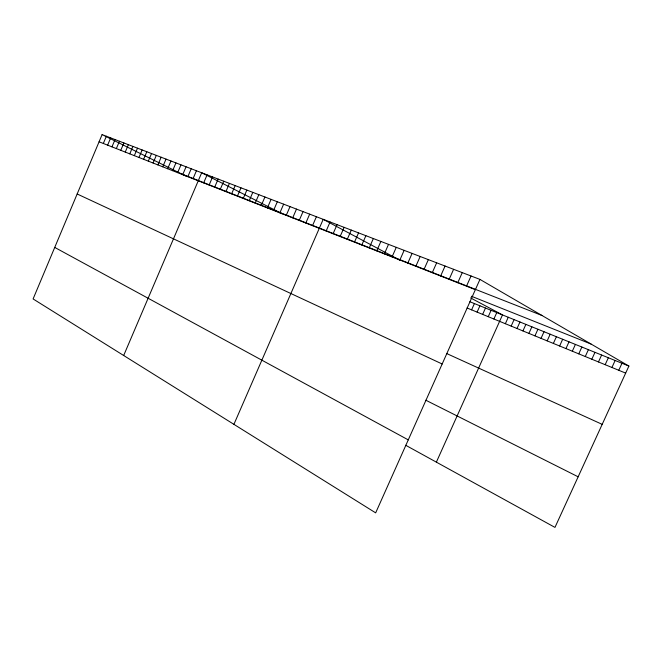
<?xml version="1.0" encoding="UTF-8"?>
<svg xmlns="http://www.w3.org/2000/svg" width="662" height="662" viewBox="0 0 662 662"><rect width="100%" height="100%" fill="white"/><g stroke="black" fill="none" stroke-linecap="round" stroke-linejoin="round"><path stroke-width="0.99" d="M102.097 134.601L33.1 298.943L375.668 512.86L479.95 279.405L102.097 134.601L185.625 175.918M103.33 143.464L106.367 136.24M107.633 145.152L110.678 137.895M111.969 146.856L115.039 139.566M116.355 148.578L119.441 141.246M120.782 150.315L123.885 142.951M125.259 152.078L128.378 144.672M129.777 153.849L132.913 146.41M134.336 155.644L137.497 148.172M138.954 157.457L142.131 149.943M143.613 159.285L146.807 151.739M148.321 161.139L151.532 153.551M153.079 163.009L156.315 155.38M157.887 164.896L161.139 157.233M162.753 166.807L166.021 159.103M167.66 168.736L170.953 160.99M172.625 170.688L175.935 162.902M177.648 172.658L180.974 164.83M182.72 174.652L186.072 166.783M187.843 176.671L191.219 168.76M193.031 178.707L196.424 170.755M123.678 355.502L201.687 172.765L282.293 213.818M203.673 182.886L207.107 174.842M209.134 185.037L212.593 176.944M214.662 187.205L218.137 179.071M220.247 189.398L223.748 181.222M225.899 191.624L229.424 183.399M231.617 193.875L235.167 185.6M237.41 196.142L240.976 187.826M243.26 198.443L246.86 190.077M249.185 200.776L252.801 192.361M255.176 203.126L258.825 194.661M261.242 205.51L264.916 197.003M267.382 207.926L271.081 199.361M273.596 210.367L277.32 201.753M279.885 212.833L283.634 204.169M286.249 215.34L290.022 206.618M292.695 217.872L296.493 209.101M299.216 220.429L303.047 211.608M305.819 223.028L309.675 214.157M312.514 225.659L316.395 216.731M233.918 424.342L323.197 219.337L400.162 260.365M326.143 231.013L330.09 221.977M333.094 233.744L337.066 224.65M340.127 236.508L344.132 227.356M347.26 239.313L351.29 230.103M354.484 242.151L358.539 232.883M361.8 245.023L365.887 235.697M369.214 247.936L373.335 238.552M376.728 250.89L380.882 241.44M384.341 253.885L388.528 244.369M392.061 256.914L396.273 247.34M399.881 259.992L404.134 250.352M407.809 263.104L412.095 253.405M415.844 266.265L420.171 256.492M423.994 269.467L428.355 259.628M432.261 272.711L436.655 262.814M440.644 276.004L445.071 266.041M449.142 279.347L453.602 269.31M457.756 282.732L462.258 272.628M466.503 286.166L471.046 275.996M471.592 309.857L474.406 303.56M477.095 312.108L479.925 305.794M482.648 314.392L485.486 308.045M488.242 316.693L491.105 310.312M493.893 319.01L496.773 312.613M436.374 462.142L502.491 314.922L470.608 297.925M505.354 323.718L508.259 317.255M511.163 326.101L514.084 319.614M517.022 328.509L519.96 321.989M522.939 330.934L525.893 324.388M528.913 333.391L531.876 326.813M534.937 335.866L537.925 329.254M541.028 338.365L544.023 331.728M547.168 340.88L550.18 334.219M553.366 343.429L556.403 336.735M559.622 346.003L562.675 339.275M565.944 348.593L569.014 341.832M572.324 351.216L575.41 344.422M578.762 353.856L581.865 347.037M585.274 356.528L588.394 349.677M591.836 359.226L594.981 352.341M598.473 361.948L601.626 355.031M605.167 364.696L608.345 357.745M611.936 367.476L615.13 360.492M618.763 370.281L621.982 363.264M479.95 279.405L628.9 366.061L554.963 527.399L405.715 445.278M181.918 174.089L541.905 315.451M99.077 141.792L475.374 289.658M471.443 296.253L591.05 344.041M469.846 301.715L628.9 366.061M467.049 307.987L625.664 373.111M446.693 353.549L602.188 424.359M77.164 193.983L442.166 363.992M425.84 400.229L578.149 476.806M54.731 247.414L408.264 439.882"/></g></svg>
